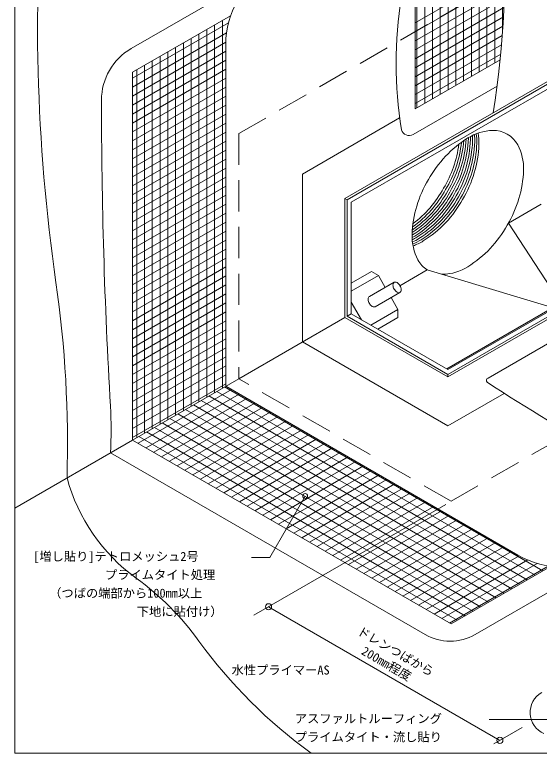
# Model space of a CAD drawing. Units: millimetres, scale not verified. Extents: x -690 to 690, y -478 to 477.
# Drawn here: x -690 to -262, y -478 to 125 of the extents above; entities that cross this region are included whole.
import ezdxf
from ezdxf.enums import TextEntityAlignment as Align

# ---------------------------------------------------------------- set-up
doc = ezdxf.new("R2010")
doc.units = ezdxf.units.MM
doc.header["$LTSCALE"] = 2
doc.linetypes.add('USER1', pattern=[19.05, 12.7, -6.35])
for name, color, linetype, lineweight in [('0-0_0', 7, 'Continuous', 18), ('0-1_HATCH', 9, 'Continuous', 18), ('0-3_KUTAI', 3, 'Continuous', 18), ('0-4_BOUSUI', 1, 'Continuous', 18), ('0-5_MOJI', 7, 'Continuous', 18), ('0-6_sunpo', 7, 'Continuous', 18), ('0-7_WAKU', 7, 'Continuous', 18), ('0-8_bousui2', 7, 'USER1', 5), ('0-A_KANAMONO', 4, 'Continuous', 18)]:
    doc.layers.add(name, color=color, linetype=linetype, lineweight=lineweight)
doc.styles.add('ＭＳ ゴシック', font='')
doc.styles.get('ＭＳ ゴシック').set_extended_font_data('MS Gothic')

msp = doc.modelspace()

# ---------------------------------------------------------------- linework, layer by layer
at = {"layer": '0-0_0'}
for p, q in [((-363.603, 48.14), (-363.603, 417.499)), ((-514.332, 124.117), (-594.21, 77.999)), ((-363.603, 48.14), (-294.353, 88.122)), ((-253.362, -325.213), (-334.403, -372.001))]:
    msp.add_line(p, q, dxfattribs=at)
msp.add_lwpolyline([(-594.21, 77.999), (-594.21, -222.001), (-334.403, -372.001)], dxfattribs=at)
at = {"layer": '0-1_HATCH'}
for p, q in [((-362.236, 48.929), (-362.236, 417.499)), ((-355.886, 52.595), (-355.886, 417.499)), ((-349.536, 56.262), (-349.536, 417.499)), ((-343.186, 59.928), (-343.186, 417.499)), ((-336.836, 63.594), (-336.836, 417.499)), ((-330.486, 67.26), (-330.486, 417.499)), ((-324.136, 70.926), (-324.136, 417.499)), ((-317.786, 74.593), (-317.786, 417.499)), ((-311.436, 78.259), (-311.436, 417.499)), ((-305.086, 81.925), (-305.086, 417.499)), ((-298.736, 85.591), (-298.736, 417.499)), ((-292.386, 110.602), (-292.386, 218.029)), ((-363.603, 118.422), (-290.464, 160.649)), ((-363.603, 111.09), (-290.535, 153.276)), ((-363.603, 103.758), (-290.681, 145.859)), ((-363.603, 96.425), (-290.901, 138.4)), ((-363.603, 89.093), (-291.199, 130.895)), ((-514.636, 123.222), (-514.636, 123.941)), ((-363.603, 81.761), (-291.576, 123.346)), ((-594.21, 73.299), (-516.043, 118.429)), ((-527.336, -183.391), (-527.336, 116.609)), ((-520.986, -179.725), (-520.986, 120.275)), ((-363.603, 74.428), (-292.032, 115.75)), ((-594.21, 65.967), (-517.642, 110.174)), ((-540.036, -190.724), (-540.036, 109.276)), ((-533.686, -187.057), (-533.686, 112.943)), ((-594.21, 58.634), (-518.241, 102.495)), ((-546.386, -194.39), (-546.386, 105.61)), ((-363.603, 67.096), (-292.57, 108.107)), ((-559.086, -201.722), (-559.086, 98.278)), ((-552.736, -198.056), (-552.736, 101.944)), ((-363.603, 59.764), (-293.192, 100.415)), ((-594.21, 51.302), (-518.26, 95.152)), ((-571.786, -209.054), (-571.786, 90.946)), ((-565.436, -205.388), (-565.436, 94.612)), ((-363.603, 52.431), (-293.899, 92.675)), ((-594.21, 43.97), (-518.26, 87.819)), ((-578.136, -212.721), (-578.136, 87.279)), ((-594.21, 36.637), (-518.26, 80.487)), ((-590.836, -220.053), (-590.836, 79.947)), ((-584.486, -216.387), (-584.486, 83.613)), ((-594.21, 29.305), (-518.26, 73.155)), ((-594.21, 21.973), (-518.26, 65.822)), ((-594.21, 14.64), (-518.26, 58.49)), ((-594.21, 7.308), (-518.26, 51.158)), ((-594.21, -0.024), (-518.26, 43.825)), ((-594.21, -7.357), (-518.26, 36.493)), ((-594.21, -14.689), (-518.26, 29.161)), ((-594.21, -22.021), (-518.26, 21.828)), ((-594.21, -29.354), (-518.26, 14.496)), ((-594.21, -36.686), (-518.26, 7.163)), ((-594.21, -44.018), (-518.26, -0.169)), ((-594.21, -51.351), (-518.26, -7.501)), ((-594.21, -58.683), (-518.26, -14.834)), ((-594.21, -66.016), (-518.26, -22.166)), ((-594.21, -73.348), (-518.26, -29.498)), ((-594.21, -80.68), (-518.26, -36.831)), ((-594.21, -88.013), (-518.26, -44.163)), ((-594.21, -95.345), (-518.26, -51.495)), ((-594.21, -102.677), (-518.26, -58.828)), ((-594.21, -110.01), (-518.26, -66.16)), ((-594.21, -117.342), (-518.26, -73.492)), ((-594.21, -124.674), (-518.26, -80.825)), ((-594.21, -132.007), (-518.26, -88.157)), ((-594.21, -139.339), (-518.26, -95.489)), ((-594.21, -146.671), (-518.26, -102.822)), ((-594.21, -154.004), (-518.26, -110.154)), ((-594.21, -161.336), (-518.26, -117.486)), ((-594.21, -168.668), (-518.26, -124.819)), ((-594.21, -176.001), (-518.26, -132.151)), ((-594.21, -183.333), (-518.26, -139.484)), ((-594.21, -190.665), (-518.26, -146.816)), ((-594.21, -197.998), (-518.26, -154.148)), ((-594.21, -205.33), (-518.26, -161.481)), ((-594.21, -212.663), (-518.26, -168.813)), ((-594.21, -219.995), (-518.26, -176.145)), ((-259.528, -328.672), (-519.248, -178.722)), ((-589.598, -224.664), (-513.648, -180.815)), ((-583.248, -228.33), (-507.298, -184.481)), ((-272.213, -336.013), (-531.948, -186.054)), ((-265.87, -332.342), (-525.598, -182.388)), ((-576.898, -231.997), (-500.948, -188.147)), ((-570.548, -235.663), (-494.598, -191.813)), ((-278.555, -339.683), (-538.298, -189.72)), ((-564.198, -239.329), (-488.248, -195.479)), ((-291.241, -347.024), (-550.998, -197.053)), ((-284.898, -343.353), (-544.648, -193.387)), ((-303.926, -354.365), (-563.698, -204.385)), ((-557.848, -242.995), (-481.898, -199.145)), ((-297.583, -350.694), (-557.348, -200.719)), ((-551.498, -246.661), (-475.548, -202.812)), ((-310.269, -358.035), (-570.048, -208.051)), ((-545.148, -250.327), (-469.198, -206.478)), ((-538.798, -253.994), (-462.848, -210.144)), ((-322.954, -365.376), (-582.748, -215.384)), ((-316.611, -361.706), (-576.398, -211.717)), ((-532.448, -257.66), (-456.498, -213.81)), ((-329.297, -369.046), (-589.098, -219.05)), ((-526.098, -261.326), (-450.148, -217.476)), ((-519.748, -264.992), (-443.798, -221.142)), ((-513.398, -268.658), (-437.448, -224.809)), ((-507.048, -272.324), (-431.098, -228.475)), ((-500.698, -275.991), (-424.748, -232.141)), ((-494.348, -279.657), (-418.398, -235.807)), ((-487.998, -283.323), (-412.048, -239.473)), ((-481.648, -286.989), (-405.698, -243.14)), ((-475.298, -290.655), (-399.348, -246.806)), ((-468.948, -294.321), (-392.998, -250.472)), ((-462.598, -297.988), (-386.648, -254.138)), ((-456.248, -301.654), (-380.298, -257.804)), ((-449.898, -305.32), (-373.948, -261.47)), ((-443.548, -308.986), (-367.598, -265.137)), ((-437.198, -312.652), (-361.248, -268.803)), ((-430.848, -316.319), (-354.898, -272.469)), ((-424.498, -319.985), (-348.548, -276.135)), ((-418.148, -323.651), (-342.198, -279.801)), ((-411.798, -327.317), (-335.848, -283.467)), ((-405.448, -330.983), (-329.498, -287.134)), ((-399.098, -334.649), (-323.148, -290.8)), ((-392.748, -338.316), (-316.798, -294.466)), ((-386.398, -341.982), (-310.448, -298.132)), ((-380.048, -345.648), (-304.098, -301.798)), ((-373.698, -349.314), (-297.748, -305.464)), ((-367.348, -352.98), (-291.398, -309.131)), ((-360.998, -356.646), (-285.048, -312.797)), ((-354.648, -360.313), (-278.687, -316.457)), ((-348.298, -363.979), (-271.833, -319.832)), ((-341.948, -367.645), (-264.096, -322.698)), ((-335.598, -371.311), (-255.203, -324.895))]:
    msp.add_line(p, q, dxfattribs=at)
at = {"layer": '0-3_KUTAI'}
msp.add_lwpolyline([(-507.608, -172.001), (-594.21, -222.001), (-690.339, -277.501)], dxfattribs=at)
at = {"layer": '0-4_BOUSUI'}
for p, q in [((-379.395, 222.022), (-595.345, 97.344)), ((-518.26, -178.152), (-518.26, 100.815)), ((-296.874, 66.666), (-365.328, 27.144)), ((-304.204, -171.566), (-232.861, -130.376)), ((-518.26, -178.152), (-279.812, -315.82)), ((-612.285, -232.436), (-355.588, -380.64)), ((-314.669, -380.64), (-133.671, -276.109))]:
    msp.add_line(p, q, dxfattribs=at)
msp.add_lwpolyline([(-376.353, 40.779), (-455.646, -5.001), (-455.646, -142.001), (-337.001, -210.501), (-290.927, -183.9)], dxfattribs=at)
for centre, radius, start, end in [((800.648, 116.12), 1472.396, 174.72856, 188.18405), ((-1033.567, 164.12), 743.111, 350.7605, 3.78396), ((-447.188, 100.815), 71.073, 120, 180), ((-45.271, 84.804), 333.997, 170.58002, 189.25316), ((-571.111, 55.369), 48.468, 120, 180), ((3659.709, 55.369), 4279.288, 180, 183.34586), ((-368.404, 33.294), 6.877, 198.62213, 296.57942), ((-1574.756, -225.505), 927.448, 358.30798, 8.18405), ((-303.792, -173.374), 1.855, 102.82989, 229.83706), ((535.588, 1107.456), 1533.208, 236.75318, 241.11319), ((-935.646, -213.41), 323.92, 356.63263, 3.36737), ((-503.638, -213.926), 149.249, 195.13338, 234.06554), ((-241.122, -248.807), 77.38, 240, 300), ((-726.006, -520.727), 229.663, 35.93446, 54.06554), ((-335.128, -345.203), 40.919, 240, 300), ((-207.375, -144.825), 410.869, 215.93446, 234.06554), ((-250.953, -444.294), 18.884, 120.17396, 245.88116)]:
    msp.add_arc(centre, radius, start, end, dxfattribs=at)
at = {"layer": '0-5_MOJI'}
for p, q in [((-453.385, -267.67), (-482.303, -317.758)), ((-497.303, -317.758), (-482.303, -317.758)), ((-303.404, -450.095), (-234.425, -450.095))]:
    msp.add_line(p, q, dxfattribs=at)
msp.add_circle((-453.385, -267.67), 2, dxfattribs=at)
at = {"layer": '0-6_sunpo'}
for p, q in [((-338.733, -274.501), (-495.182, -364.884)), ((-294.568, -467.003), (-483.313, -358.031)), ((-276.344, -456.481), (-299.524, -469.864))]:
    msp.add_line(p, q, dxfattribs=at)
for centre in [(-483.313, -358.031), (-294.568, -467.003)]:
    msp.add_circle(centre, 2.5, dxfattribs=at)
at = {"layer": '0-7_WAKU'}
msp.add_lwpolyline([(-690.339, -477.501), (689.661, -477.501), (689.661, 477.499), (-690.339, 477.499)], close=True, dxfattribs=at)
at = {"layer": '0-8_bousui2'}
for p, q in [((-507.608, 27.999), (-136.083, 242.499)), ((-507.608, 27.999), (-507.608, -172.001)), ((-334.403, -272.001), (37.122, -57.501)), ((-334.403, -272.001), (-507.608, -172.001))]:
    msp.add_line(p, q, dxfattribs=at)
at = {"layer": '0-A_KANAMONO'}
for p, q in [((-421.005, -25.001), (-223.551, 88.999)), ((-419.273, -26.001), (-221.819, 87.999)), ((-415.809, -28.001), (-225.283, 81.999)), ((-421.005, -25.001), (-421.005, -122.001)), ((-260.79, -29.501), (-287.564, -44.959)), ((-287.564, -44.959), (-246.444, -108.225)), ((-337.001, -164.501), (-146.475, -54.501)), ((-337.001, -170.501), (-139.547, -56.501)), ((-353.796, -83.198), (-376.08, -96.082)), ((-353.796, -83.198), (-255.366, -112.778)), ((-415.809, -94.019), (-399.354, -84.519)), ((-415.809, -100.635), (-393.626, -87.827)), ((-393.626, -87.827), (-399.354, -84.519)), ((-393.626, -87.827), (-388.045, -97.493)), ((-380.84, -93.334), (-401.035, -104.993)), ((-401.035, -104.993), (-382.664, -94.387)), ((-376.08, -101.578), (-396.275, -113.238)), ((-383.285, -105.738), (-377.704, -115.404)), ((-415.809, -109.404), (-407.498, -123.8)), ((-419.273, -121.001), (-415.809, -119.001)), ((-399.871, -128.203), (-377.704, -115.404)), ((-377.704, -115.404), (-377.704, -122.001)), ((-507.608, -172.001), (-421.005, -122.001)), ((-337.001, -170.501), (-421.005, -122.001)), ((-337.001, -168.501), (-419.273, -121.001)), ((-394.158, -131.501), (-377.704, -122.001))]:
    msp.add_line(p, q, dxfattribs=at)
for points in [[(-419.273, -121.001), (-419.273, -26.001), (-421.005, -25.001)], [(-337.001, -164.501), (-415.809, -119.001), (-415.809, -28.001)], [(-337.867, -164.001), (-156.867, -59.501), (-146.475, -54.501)], [(-337.001, -170.501), (-337.001, -168.501), (-139.547, -54.501)]]:
    msp.add_lwpolyline(points, dxfattribs=at)
for centre, radius, start, end in [((-298.999, -10.343), 40.972, 91.91454, 121.98397), ((-299.818, 8.08), 22.533, 28.6015, 91.3985), ((-270.121, -55.701), 94.742, 122.26739, 150.83366), ((-414.936, 27.908), 94.742, 329.16634, 357.73261), ((-360.962, 25.637), 40.721, 357.92118, 358.66192), ((-359.23, 24.637), 40.721, 357.92118, 1.46612), ((-357.498, 23.637), 40.721, 357.92118, 4.06281), ((-355.766, 22.637), 40.721, 357.92118, 6.49663), ((-354.034, 21.637), 40.721, 357.92118, 8.79861), ((-352.302, 20.637), 40.721, 357.92118, 10.99134), ((-421.864, 31.908), 94.742, 329.16634, 352.37533), ((-420.132, 30.908), 94.742, 329.16634, 353.91398), ((-418.4, 29.908), 94.742, 329.16634, 355.36461), ((-416.668, 28.908), 94.742, 329.16634, 356.74157), ((-413.204, 26.908), 94.742, 329.16634, 357.73261), ((-411.472, 25.908), 94.742, 329.16634, 357.73261), ((-409.74, 24.908), 94.742, 329.16634, 357.73261), ((-408.008, 23.908), 94.742, 329.16634, 357.73261), ((-406.276, 22.908), 94.742, 329.16634, 357.73261), ((-315.928, -0.363), 40.721, 357.92118, 28.18032), ((-369.902, 1.908), 94.742, 329.16634, 357.73261), ((-273.546, -57.481), 92.675, 148.84071, 178.05824), ((-419.961, 27.052), 92.675, 305.80328, 331.15929), ((-421.693, 28.052), 92.675, 307.35886, 331.15929), ((-416.496, 25.052), 92.675, 302.94405, 331.15929), ((-418.228, 26.052), 92.675, 304.33651, 331.15929), ((-414.764, 24.052), 92.675, 301.94176, 331.15929), ((-413.032, 23.052), 92.675, 301.94176, 331.15929), ((-411.3, 22.052), 92.675, 301.94176, 331.15929), ((-409.568, 21.052), 92.675, 301.94176, 331.15929), ((-407.836, 20.052), 92.675, 301.94176, 331.15929), ((-406.104, 19.052), 92.675, 301.94176, 331.15929), ((-369.731, -1.948), 92.675, 301.94176, 331.15929), ((-325.22, -55.759), 40.972, 178.01603, 208.08546), ((-387.36, -20.087), 40.721, 301.33808, 302.07882), ((-385.628, -21.087), 40.721, 298.53388, 302.07882), ((-383.896, -22.087), 40.721, 295.93719, 302.07882), ((-382.164, -23.087), 40.721, 293.50337, 302.07882), ((-380.432, -24.087), 40.721, 291.20139, 302.07882), ((-378.7, -25.087), 40.721, 289.00866, 302.07882), ((-341.584, -64.261), 22.533, 208.6015, 237.18305), ((-342.327, -46.087), 40.721, 271.81968, 302.07882), ((-341.584, -64.261), 22.533, 269.3639, 271.3985), ((-378.742, -95.42), 3.085, 152.17361, 181.7249), ((-374.789, -95.227), 7.043, 182.32833, 210.77272), ((-380.006, -94.778), 1.668, 88.6015, 151.3985), ((-380.087, -96.21), 3.101, 58.35455, 87.74695), ((-381.892, -99.138), 6.541, 43.4117, 58.35455), ((-382.443, -99.659), 7.3, 29.34462, 43.4117), ((-382.131, -99.685), 7.043, 2.32833, 30.77272), ((-374.477, -95.253), 7.3, 209.34462, 223.4117), ((-375.028, -95.774), 6.541, 223.4117, 238.35455), ((-376.833, -98.702), 3.101, 238.35455, 267.74695), ((-376.914, -100.134), 1.668, 268.6015, 331.3985), ((-378.178, -99.492), 3.085, 332.17361, 1.7249), ((-398.937, -107.08), 3.085, 152.17361, 181.7249), ((-394.984, -106.886), 7.043, 182.32833, 210.77272), ((-400.201, -106.438), 1.668, 120, 151.3985), ((-394.672, -106.913), 7.3, 209.34462, 223.4117), ((-395.223, -107.434), 6.541, 223.4117, 238.35455), ((-397.028, -110.362), 3.101, 238.35455, 267.74695), ((-397.109, -111.793), 1.668, 268.6015, 300)]:
    msp.add_arc(centre, radius, start, end, dxfattribs=at)

# ---------------------------------------------------------------- texts
at = {"layer": '0-5_MOJI', "style": 'ＭＳ ゴシック'}
for s, p in [('[増し貼り]テトロメッシュ2号', (-675.235, -322.758)), ('プライムタイト処理', (-616.758, -337.758)), ('（つばの端部から100mm以上', (-662.24, -352.758)), ('下地に貼付け）', (-590.768, -367.758)), ('水性プライマーAS', (-513.422, -415.48)), ('アスファルトルーフィング', (-461.843, -455.095)), ('プライムタイト・流し貼り', (-461.843, -470.095))]:
    msp.add_text(s, height=7.331, dxfattribs=at).set_placement(p, align=Align.BOTTOM_LEFT)
at = {"layer": '0-6_sunpo', "style": 'ＭＳ ゴシック'}
for s, p in [('ドレンつばから', (-412.749, -381.889)), ('200mm程度', (-409.383, -398.204))]:
    msp.add_text(s, height=7.331, rotation=330, dxfattribs=at).set_placement(p, align=Align.BOTTOM_LEFT)

doc.saveas('drawing.dxf')
